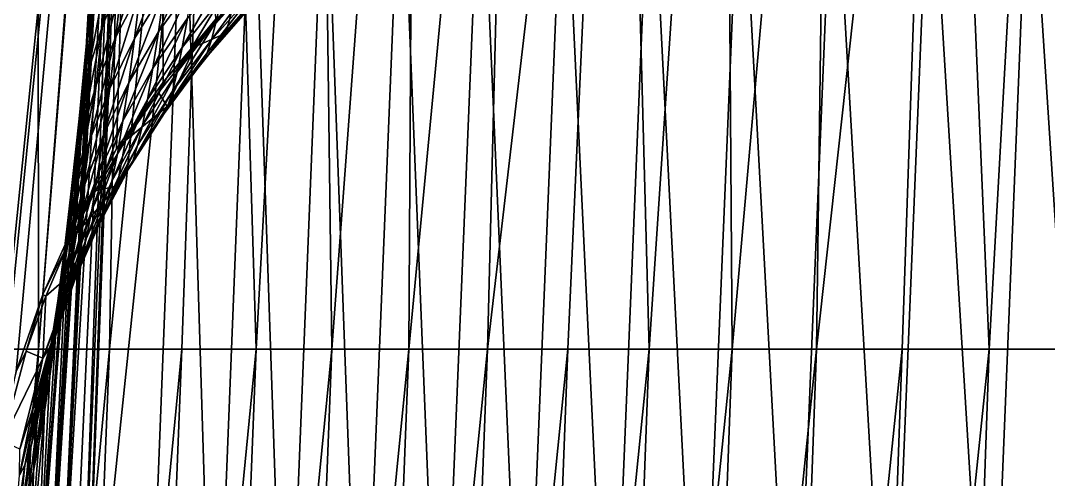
# Model space of a CAD drawing. Extents: x -53 to 3.8, y 0 to 88.2.
# Drawn here: x -42.74 to -38.114, y 62.887 to 64.955 of the extents above; entities that cross this region are included whole.
import ezdxf

# ---------------------------------------------------------------- set-up
doc = ezdxf.new("R2010")
doc.units = 0

msp = doc.modelspace()

# ---------------------------------------------------------------- linework, layer by layer
for points in [[(-42.131, 70.249), (-42.9009, 62.6519), (-46.131, 70.249)], [(-42.9009, 62.6519), (-42.131, 70.249), (-42.847, 63.0159)], [(-42.847, 63.0159), (-42.131, 70.249), (-42.76, 63.3727)], [(-42.76, 63.3727), (-42.131, 70.249), (-42.6406, 63.7202)], [(-42.6406, 63.7202), (-42.131, 70.249), (-42.4894, 64.0559)], [(-42.4894, 64.0559), (-42.131, 70.249), (-42.3082, 64.376)], [(-42.131, 70.249, 9.33625), (-42.4638, 61.4679, 10.4947), (-42.3044, 65.9926, 9.45638)], [(-42.4638, 61.4679, 10.4947), (-42.131, 70.249, 9.33625), (-42.0052, 65.8584, 10.4637)], [(-42.3082, 64.376), (-42.131, 70.249), (-42.0987, 64.6776)], [(-42.0987, 64.6776), (-42.131, 70.249), (-41.8622, 64.959)], [(-38.5981, 68.5692, 19.6518), (-39.0907, 68.5636, 19.287), (-39.1571, 63.4733, 20.2572)], [(-38.7715, 63.4733, 20.5463), (-38.5981, 68.5692, 19.6518), (-39.1571, 63.4733, 20.2572)], [(-38.38, 63.4733, 20.8274), (-38.5981, 68.5692, 19.6518), (-38.7715, 63.4733, 20.5463)], [(-38.38, 63.4733, 20.8274), (-38.0962, 68.5746, 20.0037), (-38.5981, 68.5692, 19.6518)], [(-37.9829, 63.4733, 21.1006), (-38.0962, 68.5746, 20.0037), (-38.38, 63.4733, 20.8274)], [(-41.8359, 68.5259, 16.844), (-42.2555, 68.519, 16.3968), (-42.3404, 63.4733, 17.321)], [(-42.0137, 63.4733, 17.6751), (-41.8359, 68.5259, 16.844), (-42.3404, 63.4733, 17.321)], [(-41.68, 63.4733, 18.0226), (-41.8359, 68.5259, 16.844), (-42.0137, 63.4733, 17.6751)], [(-41.68, 63.4733, 18.0226), (-41.4051, 68.5327, 17.2802), (-41.8359, 68.5259, 16.844)], [(-41.3394, 63.4733, 18.3633), (-41.4051, 68.5327, 17.2802), (-41.68, 63.4733, 18.0226)], [(-41.3394, 63.4733, 18.3633), (-40.9631, 68.5392, 17.7052), (-41.4051, 68.5327, 17.2802)], [(-40.9919, 63.4733, 18.6972), (-40.9631, 68.5392, 17.7052), (-41.3394, 63.4733, 18.3633)], [(-40.9919, 63.4733, 18.6972), (-40.5104, 68.5456, 18.1186), (-40.9631, 68.5392, 17.7052)], [(-40.6378, 63.4733, 19.0239), (-40.5104, 68.5456, 18.1186), (-40.9919, 63.4733, 18.6972)], [(-40.6378, 63.4733, 19.0239), (-40.0472, 68.5518, 18.5202), (-40.5104, 68.5456, 18.1186)], [(-40.2772, 63.4733, 19.3435), (-40.0472, 68.5518, 18.5202), (-40.6378, 63.4733, 19.0239)], [(-39.9101, 63.4733, 19.6556), (-40.0472, 68.5518, 18.5202), (-40.2772, 63.4733, 19.3435)], [(-39.5739, 68.5578, 18.9098), (-40.0472, 68.5518, 18.5202), (-39.9101, 63.4733, 19.6556)], [(-39.5367, 63.4733, 19.9602), (-39.5739, 68.5578, 18.9098), (-39.9101, 63.4733, 19.6556)], [(-39.0907, 68.5636, 19.287), (-39.5739, 68.5578, 18.9098), (-39.5367, 63.4733, 19.9602)], [(-39.1571, 63.4733, 20.2572), (-39.0907, 68.5636, 19.287), (-39.5367, 63.4733, 19.9602)], [(-42.6634, 68.5119, 15.9389), (-43.0594, 68.5046, 15.4706), (-42.9722, 63.4733, 16.5935)], [(-42.6599, 63.4733, 16.9604), (-42.6634, 68.5119, 15.9389), (-42.9722, 63.4733, 16.5935)], [(-42.2555, 68.519, 16.3968), (-42.6634, 68.5119, 15.9389), (-42.6599, 63.4733, 16.9604)], [(-42.3404, 63.4733, 17.321), (-42.2555, 68.519, 16.3968), (-42.6599, 63.4733, 16.9604)], [(-42.3263, 65.9926, 8.65199), (-42.5073, 62.0479, 9.10688), (-42.5642, 62.0479, 7.96852)], [(-42.5642, 62.0479, 7.96852), (-42.3674, 65.8256, 7.49603), (-42.3263, 65.9926, 8.65199)], [(-42.465, 62.0479, 9.95356), (-42.5073, 62.0479, 9.10688), (-42.3263, 65.9926, 8.65199)], [(-42.3044, 65.9926, 9.45638), (-42.465, 62.0479, 9.95356), (-42.3263, 65.9926, 8.65199)], [(-42.4638, 61.4679, 10.4947), (-42.465, 62.0479, 9.95356), (-42.3044, 65.9926, 9.45638)], [(-42.0052, 65.8584, 10.4637), (-42.1758, 61.4679, 11.0555), (-42.4638, 61.4679, 10.4947)], [(-41.87, 61.4679, 11.6069), (-42.1758, 61.4679, 11.0555), (-42.0052, 65.8584, 10.4637)], [(-41.6958, 65.8584, 11.0024), (-41.87, 61.4679, 11.6069), (-42.0052, 65.8584, 10.4637)], [(-41.87, 61.4679, 11.6069), (-41.6958, 65.8584, 11.0024), (-41.5467, 61.4679, 12.1483)], [(-41.5467, 61.4679, 12.1483), (-41.6958, 65.8584, 11.0024), (-41.3696, 65.8584, 11.5313)], [(-41.5467, 61.4679, 12.1483), (-41.3696, 65.8584, 11.5313), (-41.2064, 61.4679, 12.6794)], [(-41.2064, 61.4679, 12.6794), (-41.3696, 65.8584, 11.5313), (-41.027, 65.8584, 12.0497)], [(-41.2064, 61.4679, 12.6794), (-41.027, 65.8584, 12.0497), (-40.8494, 61.4679, 13.1994)], [(-40.8494, 61.4679, 13.1994), (-41.027, 65.8584, 12.0497), (-40.6684, 65.8584, 12.5572)], [(-40.6684, 65.8584, 12.5572), (-40.4761, 61.4679, 13.708), (-40.8494, 61.4679, 13.1994)], [(-40.2942, 65.8584, 13.0534), (-40.4761, 61.4679, 13.708), (-40.6684, 65.8584, 12.5572)], [(-40.2942, 65.8584, 13.0534), (-40.0868, 61.4679, 14.2047), (-40.4761, 61.4679, 13.708)], [(-39.9046, 65.8584, 13.5377), (-40.0868, 61.4679, 14.2047), (-40.2942, 65.8584, 13.0534)], [(-40.0868, 61.4679, 14.2047), (-39.9046, 65.8584, 13.5377), (-39.6821, 61.4679, 14.6889)], [(-39.6821, 61.4679, 14.6889), (-39.9046, 65.8584, 13.5377), (-39.5001, 65.8584, 14.0096)], [(-39.6821, 61.4679, 14.6889), (-39.5001, 65.8584, 14.0096), (-39.2622, 61.4679, 15.1601)], [(-39.2622, 61.4679, 15.1601), (-39.5001, 65.8584, 14.0096), (-39.0811, 65.8584, 14.4688)], [(-39.2622, 61.4679, 15.1601), (-39.0811, 65.8584, 14.4688), (-38.8276, 61.4679, 15.6178)], [(-38.8276, 61.4679, 15.6178), (-39.0811, 65.8584, 14.4688), (-38.648, 65.8584, 14.9147)], [(-38.648, 65.8584, 14.9147), (-38.3786, 61.4679, 16.0615), (-38.8276, 61.4679, 15.6178)], [(-38.2011, 65.8584, 15.3468), (-38.3786, 61.4679, 16.0615), (-38.648, 65.8584, 14.9147)], [(-38.2011, 65.8584, 15.3468), (-37.9156, 61.4679, 16.4907), (-38.3786, 61.4679, 16.0615)], [(-37.7407, 65.8584, 15.7647), (-37.9156, 61.4679, 16.4907), (-38.2011, 65.8584, 15.3468)], [(-42.3893, 65.5198, 7.33922), (-42.3674, 65.8256, 7.49603), (-42.5642, 62.0479, 7.96852)], [(-42.4119, 65.2244, 7.16423), (-42.3893, 65.5198, 7.33922), (-42.5642, 62.0479, 7.96852)], [(-42.3709, 64.9329, 5.76491), (-42.2555, 65.4115, 5.79417), (-42.3421, 65.2248, 6.02609)], [(-42.2832, 65.1361, 5.5494), (-42.2555, 65.4115, 5.79417), (-42.3709, 64.9329, 5.76491)], [(-42.4455, 64.8376, 6.49877), (-42.3762, 65.3639, 6.51269), (-42.4148, 65.187, 6.76563)], [(-42.4056, 65.0331, 6.26143), (-42.3762, 65.3639, 6.51269), (-42.4455, 64.8376, 6.49877)], [(-42.3111, 64.8814, 5.2824), (-42.173, 65.3329, 5.33825), (-42.2832, 65.1361, 5.5494)], [(-42.1999, 65.0928, 5.08844), (-42.173, 65.3329, 5.33825), (-42.3111, 64.8814, 5.2824)], [(-42.2268, 64.8735, 4.81913), (-42.067, 65.296, 4.8995), (-42.1999, 65.0928, 5.08844)], [(-42.0931, 65.0895, 4.64785), (-42.067, 65.296, 4.8995), (-42.2268, 64.8735, 4.81913)], [(-42.1188, 64.9035, 4.37914), (-41.9387, 65.2957, 4.4819), (-42.0931, 65.0895, 4.64785)], [(-41.9639, 65.1206, 4.23105), (-41.9387, 65.2957, 4.4819), (-42.1188, 64.9035, 4.37914)], [(-41.8599, 64.9507, 3.30826), (-41.6399, 65.2686, 3.47528), (-41.8374, 65.0552, 3.57983)], [(-41.8599, 64.9507, 3.30826), (-41.6623, 65.17, 3.2221), (-41.6399, 65.2686, 3.47528)], [(-42.5642, 62.0479, 7.96852), (-42.435, 64.9405, 6.97149), (-42.4119, 65.2244, 7.16423)], [(-42.4356, 64.7243, 5.98345), (-42.3421, 65.2248, 6.02609), (-42.4056, 65.0331, 6.26143)], [(-42.3709, 64.9329, 5.76491), (-42.3421, 65.2248, 6.02609), (-42.4356, 64.7243, 5.98345)], [(-42.435, 64.9405, 6.97149), (-42.4148, 65.187, 6.76563), (-42.4119, 65.2244, 7.16423)], [(-41.5204, 65.2003, 2.12644), (-41.8167, 64.8986, 2.14033), (-41.7795, 65.0309, 0.31287)], [(-41.7198, 65.0005, 2.41537), (-41.8167, 64.8986, 2.14033), (-41.5204, 65.2003, 2.12644)], [(-42.4455, 64.8376, 6.49877), (-42.4148, 65.187, 6.76563), (-42.435, 64.9405, 6.97149)], [(-41.8139, 65.1807, 3.8404), (-42.0124, 64.833, 3.68628), (-41.8374, 65.0552, 3.57983)], [(-42.0124, 64.833, 3.68628), (-41.8139, 65.1807, 3.8404), (-41.9886, 64.966, 3.96532)], [(-41.8809, 64.8682, 3.02731), (-41.6623, 65.17, 3.2221), (-41.8599, 64.9507, 3.30826)], [(-41.6623, 65.17, 3.2221), (-41.8809, 64.8682, 3.02731), (-41.6832, 65.0919, 2.96)], [(-42.3999, 64.663, 5.4802), (-42.2832, 65.1361, 5.5494), (-42.3709, 64.9329, 5.76491)], [(-42.3111, 64.8814, 5.2824), (-42.2832, 65.1361, 5.5494), (-42.3999, 64.663, 5.4802)], [(-42.1441, 64.7396, 4.09472), (-41.9639, 65.1206, 4.23105), (-42.1188, 64.9035, 4.37914)], [(-41.9886, 64.966, 3.96532), (-41.9639, 65.1206, 4.23105), (-42.1441, 64.7396, 4.09472)], [(-42.3389, 64.6488, 4.99477), (-42.1999, 65.0928, 5.08844), (-42.3111, 64.8814, 5.2824)], [(-42.2268, 64.8735, 4.81913), (-42.1999, 65.0928, 5.08844), (-42.3389, 64.6488, 4.99477)], [(-42.2533, 64.6763, 4.53178), (-42.0931, 65.0895, 4.64785), (-42.2268, 64.8735, 4.81913)], [(-42.1188, 64.9035, 4.37914), (-42.0931, 65.0895, 4.64785), (-42.2533, 64.6763, 4.53178)], [(-41.8374, 65.0552, 3.57983), (-42.0124, 64.833, 3.68628), (-42.0352, 64.7227, 3.39569)], [(-42.0352, 64.7227, 3.39569), (-41.8599, 64.9507, 3.30826), (-41.8374, 65.0552, 3.57983)], [(-41.6832, 65.0919, 2.96), (-41.9003, 64.8087, 2.73864), (-41.7025, 65.0352, 2.6905)], [(-41.8809, 64.8682, 3.02731), (-41.9003, 64.8087, 2.73864), (-41.6832, 65.0919, 2.96)], [(-42.477, 64.5116, 6.20374), (-42.4056, 65.0331, 6.26143), (-42.4455, 64.8376, 6.49877)], [(-42.4356, 64.7243, 5.98345), (-42.4056, 65.0331, 6.26143), (-42.477, 64.5116, 6.20374)], [(-41.9558, 64.836, 0.32109), (-41.8622, 64.959), (-41.7795, 65.0309, 0.31287)], [(-41.7795, 65.0309, 0.31287), (-41.8167, 64.8986, 2.14033), (-41.9558, 64.836, 0.32109)], [(-41.7025, 65.0352, 2.6905), (-41.9177, 64.7727, 2.44413), (-41.7198, 65.0005, 2.41537)], [(-41.9003, 64.8087, 2.73864), (-41.9177, 64.7727, 2.44413), (-41.7025, 65.0352, 2.6905)], [(-42.1685, 64.5989, 3.79632), (-41.9886, 64.966, 3.96532), (-42.1441, 64.7396, 4.09472)], [(-42.0124, 64.833, 3.68628), (-41.9886, 64.966, 3.96532), (-42.1685, 64.5989, 3.79632)], [(-42.0987, 64.6776), (-41.8622, 64.959), (-41.9558, 64.836, 0.32109)], [(-41.9177, 64.7727, 2.44413), (-41.8167, 64.8986, 2.14033), (-41.7198, 65.0005, 2.41537)], [(-42.621, 62.0479, 6.83016), (-42.435, 64.9405, 6.97149), (-42.5642, 62.0479, 7.96852)], [(-42.621, 62.0479, 6.83016), (-42.4588, 64.6693, 6.76157), (-42.435, 64.9405, 6.97149)], [(-42.4659, 64.4391, 5.68066), (-42.3709, 64.9329, 5.76491), (-42.4356, 64.7243, 5.98345)], [(-42.3999, 64.663, 5.4802), (-42.3709, 64.9329, 5.76491), (-42.4659, 64.4391, 5.68066)], [(-42.4588, 64.6693, 6.76157), (-42.4455, 64.8376, 6.49877), (-42.435, 64.9405, 6.97149)], [(-42.0566, 64.6358, 3.0953), (-41.8599, 64.9507, 3.30826), (-42.0352, 64.7227, 3.39569)], [(-42.0566, 64.6358, 3.0953), (-41.8809, 64.8682, 3.02731), (-41.8599, 64.9507, 3.30826)], [(-42.4289, 64.417, 5.17374), (-42.3111, 64.8814, 5.2824), (-42.3999, 64.663, 5.4802)], [(-42.3389, 64.6488, 4.99477), (-42.3111, 64.8814, 5.2824), (-42.4289, 64.417, 5.17374)], [(-42.3665, 64.4401, 4.68813), (-42.2268, 64.8735, 4.81913), (-42.3389, 64.6488, 4.99477)], [(-42.2533, 64.6763, 4.53178), (-42.2268, 64.8735, 4.81913), (-42.3665, 64.4401, 4.68813)], [(-42.2794, 64.5027, 4.2279), (-42.1188, 64.9035, 4.37914), (-42.2533, 64.6763, 4.53178)], [(-42.1441, 64.7396, 4.09472), (-42.1188, 64.9035, 4.37914), (-42.2794, 64.5027, 4.2279)], [(-41.8167, 64.8986, 2.14033), (-42.0796, 64.5671, 2.15266), (-41.9558, 64.836, 0.32109)], [(-41.9177, 64.7727, 2.44413), (-42.0796, 64.5671, 2.15266), (-41.8167, 64.8986, 2.14033)], [(-42.0762, 64.5734, 2.78687), (-41.8809, 64.8682, 3.02731), (-42.0566, 64.6358, 3.0953)], [(-41.8809, 64.8682, 3.02731), (-42.0762, 64.5734, 2.78687), (-41.9003, 64.8087, 2.73864)], [(-42.4831, 64.4116, 6.53537), (-42.4455, 64.8376, 6.49877), (-42.4588, 64.6693, 6.76157)], [(-42.477, 64.5116, 6.20374), (-42.4455, 64.8376, 6.49877), (-42.4831, 64.4116, 6.53537)], [(-42.0124, 64.833, 3.68628), (-42.1918, 64.4824, 3.48581), (-42.0352, 64.7227, 3.39569)], [(-42.1918, 64.4824, 3.48581), (-42.0124, 64.833, 3.68628), (-42.1685, 64.5989, 3.79632)], [(-42.119, 64.6299, 0.32871), (-42.0987, 64.6776), (-41.9558, 64.836, 0.32109)], [(-41.9558, 64.836, 0.32109), (-42.0796, 64.5671, 2.15266), (-42.119, 64.6299, 0.32871)], [(-41.9003, 64.8087, 2.73864), (-42.0939, 64.5362, 2.47241), (-41.9177, 64.7727, 2.44413)], [(-42.0762, 64.5734, 2.78687), (-42.0939, 64.5362, 2.47241), (-41.9003, 64.8087, 2.73864)], [(-42.0939, 64.5362, 2.47241), (-42.0796, 64.5671, 2.15266), (-41.9177, 64.7727, 2.44413)], [(-42.3046, 64.3541, 3.90933), (-42.1441, 64.7396, 4.09472), (-42.2794, 64.5027, 4.2279)], [(-42.1685, 64.5989, 3.79632), (-42.1441, 64.7396, 4.09472), (-42.3046, 64.3541, 3.90933)], [(-42.5089, 64.2108, 5.88258), (-42.4356, 64.7243, 5.98345), (-42.477, 64.5116, 6.20374)], [(-42.4659, 64.4391, 5.68066), (-42.4356, 64.7243, 5.98345), (-42.5089, 64.2108, 5.88258)], [(-42.0352, 64.7227, 3.39569), (-42.1918, 64.4824, 3.48581), (-42.2137, 64.3911, 3.16506)], [(-42.2137, 64.3911, 3.16506), (-42.0566, 64.6358, 3.0953), (-42.0352, 64.7227, 3.39569)], [(-42.4831, 64.4116, 6.53537), (-42.4588, 64.6693, 6.76157), (-42.621, 62.0479, 6.83016)], [(-42.4964, 64.1793, 5.35495), (-42.3999, 64.663, 5.4802), (-42.4659, 64.4391, 5.68066)], [(-42.4289, 64.417, 5.17374), (-42.3999, 64.663, 5.4802), (-42.4964, 64.1793, 5.35495)], [(-42.4578, 64.1964, 4.84725), (-42.3389, 64.6488, 4.99477), (-42.4289, 64.417, 5.17374)], [(-42.3665, 64.4401, 4.68813), (-42.3389, 64.6488, 4.99477), (-42.4578, 64.1964, 4.84725)], [(-42.3936, 64.2566, 4.3641), (-42.2533, 64.6763, 4.53178), (-42.3665, 64.4401, 4.68813)], [(-42.2794, 64.5027, 4.2279), (-42.2533, 64.6763, 4.53178), (-42.3936, 64.2566, 4.3641)], [(-42.3082, 64.376), (-42.0987, 64.6776), (-42.119, 64.6299, 0.32871)], [(-42.2339, 64.3258, 2.83599), (-42.0566, 64.6358, 3.0953), (-42.2137, 64.3911, 3.16506)], [(-42.2339, 64.3258, 2.83599), (-42.0762, 64.5734, 2.78687), (-42.0566, 64.6358, 3.0953)], [(-42.3288, 64.2313, 3.5781), (-42.1685, 64.5989, 3.79632), (-42.3046, 64.3541, 3.90933)], [(-42.1918, 64.4824, 3.48581), (-42.1685, 64.5989, 3.79632), (-42.3288, 64.2313, 3.5781)], [(-42.2684, 64.4136, 0.33568), (-42.3082, 64.376), (-42.119, 64.6299, 0.32871)], [(-42.119, 64.6299, 0.32871), (-42.0796, 64.5671, 2.15266), (-42.2684, 64.4136, 0.33568)], [(-42.2684, 64.4136, 0.33568), (-42.0796, 64.5671, 2.15266), (-42.306, 64.2097, 2.16327)], [(-42.306, 64.2097, 2.16327), (-42.0796, 64.5671, 2.15266), (-42.2521, 64.2873, 2.50072)], [(-42.2521, 64.2873, 2.50072), (-42.0762, 64.5734, 2.78687), (-42.2339, 64.3258, 2.83599)], [(-42.0939, 64.5362, 2.47241), (-42.0762, 64.5734, 2.78687), (-42.2521, 64.2873, 2.50072)], [(-42.2521, 64.2873, 2.50072), (-42.0796, 64.5671, 2.15266), (-42.0939, 64.5362, 2.47241)], [(-42.5089, 64.2108, 5.88258), (-42.477, 64.5116, 6.20374), (-42.5078, 64.1682, 6.29377)], [(-42.5078, 64.1682, 6.29377), (-42.477, 64.5116, 6.20374), (-42.4831, 64.4116, 6.53537)], [(-42.4199, 64.0998, 4.0247), (-42.2794, 64.5027, 4.2279), (-42.3936, 64.2566, 4.3641)], [(-42.3046, 64.3541, 3.90933), (-42.2794, 64.5027, 4.2279), (-42.4199, 64.0998, 4.0247)], [(-42.1918, 64.4824, 3.48581), (-42.3515, 64.1353, 3.23622), (-42.2137, 64.3911, 3.16506)], [(-42.3515, 64.1353, 3.23622), (-42.1918, 64.4824, 3.48581), (-42.3288, 64.2313, 3.5781)], [(-42.5078, 64.1682, 6.29377), (-42.4831, 64.4116, 6.53537), (-42.621, 62.0479, 6.83016)], [(-42.541, 63.9371, 5.53734), (-42.4659, 64.4391, 5.68066), (-42.5089, 64.2108, 5.88258)], [(-42.4964, 64.1793, 5.35495), (-42.4659, 64.4391, 5.68066), (-42.541, 63.9371, 5.53734)], [(-42.5268, 63.9466, 5.00822), (-42.4289, 64.417, 5.17374), (-42.4964, 64.1793, 5.35495)], [(-42.4578, 64.1964, 4.84725), (-42.4289, 64.417, 5.17374), (-42.5268, 63.9466, 5.00822)], [(-42.4862, 64.0028, 4.50254), (-42.3665, 64.4401, 4.68813), (-42.4578, 64.1964, 4.84725)], [(-42.3936, 64.2566, 4.3641), (-42.3665, 64.4401, 4.68813), (-42.4862, 64.0028, 4.50254)], [(-42.4033, 64.188, 0.34197), (-42.3082, 64.376), (-42.2684, 64.4136, 0.33568)], [(-42.306, 64.2097, 2.16327), (-42.4033, 64.188, 0.34197), (-42.2684, 64.4136, 0.33568)], [(-42.4033, 64.188, 0.34197), (-42.4894, 64.0559), (-42.3082, 64.376)], [(-42.2137, 64.3911, 3.16506), (-42.3515, 64.1353, 3.23622), (-42.3724, 64.0671, 2.88573)], [(-42.3724, 64.0671, 2.88573), (-42.2339, 64.3258, 2.83599), (-42.2137, 64.3911, 3.16506)], [(-42.4451, 63.9705, 3.67208), (-42.3046, 64.3541, 3.90933), (-42.4199, 64.0998, 4.0247)], [(-42.3288, 64.2313, 3.5781), (-42.3046, 64.3541, 3.90933), (-42.4451, 63.9705, 3.67208)], [(-42.3913, 64.0274, 2.52888), (-42.2339, 64.3258, 2.83599), (-42.3724, 64.0671, 2.88573)], [(-42.3913, 64.0274, 2.52888), (-42.2521, 64.2873, 2.50072), (-42.2339, 64.3258, 2.83599)], [(-42.306, 64.2097, 2.16327), (-42.2521, 64.2873, 2.50072), (-42.3913, 64.0274, 2.52888)], [(-42.5138, 63.8376, 4.14175), (-42.3936, 64.2566, 4.3641), (-42.4862, 64.0028, 4.50254)], [(-42.4199, 64.0998, 4.0247), (-42.3936, 64.2566, 4.3641), (-42.5138, 63.8376, 4.14175)], [(-42.4689, 63.8698, 3.30839), (-42.3288, 64.2313, 3.5781), (-42.4451, 63.9705, 3.67208)], [(-42.3515, 64.1353, 3.23622), (-42.3288, 64.2313, 3.5781), (-42.4689, 63.8698, 3.30839)], [(-42.5731, 63.6922, 5.17008), (-42.4964, 64.1793, 5.35495), (-42.541, 63.9371, 5.53734)], [(-42.5268, 63.9466, 5.00822), (-42.4964, 64.1793, 5.35495), (-42.5731, 63.6922, 5.17008)], [(-42.5567, 63.7427, 4.6424), (-42.4578, 64.1964, 4.84725), (-42.5268, 63.9466, 5.00822)], [(-42.4862, 64.0028, 4.50254), (-42.4578, 64.1964, 4.84725), (-42.5567, 63.7427, 4.6424)], [(-42.541, 63.9371, 5.53734), (-42.5089, 64.2108, 5.88258), (-42.5328, 63.9397, 6.03767)], [(-42.5328, 63.9397, 6.03767), (-42.5089, 64.2108, 5.88258), (-42.5078, 64.1682, 6.29377)], [(-42.523, 63.954, 0.34756), (-42.4033, 64.188, 0.34197), (-42.306, 64.2097, 2.16327)], [(-42.4935, 63.8304, 2.17206), (-42.523, 63.954, 0.34756), (-42.306, 64.2097, 2.16327)], [(-42.523, 63.954, 0.34756), (-42.4894, 64.0559), (-42.4033, 64.188, 0.34197)], [(-42.4935, 63.8304, 2.17206), (-42.306, 64.2097, 2.16327), (-42.3913, 64.0274, 2.52888)], [(-42.621, 62.0479, 6.83016), (-42.5328, 63.9397, 6.03767), (-42.5078, 64.1682, 6.29377)], [(-42.3515, 64.1353, 3.23622), (-42.4908, 63.7987, 2.93582), (-42.3724, 64.0671, 2.88573)], [(-42.4908, 63.7987, 2.93582), (-42.3515, 64.1353, 3.23622), (-42.4689, 63.8698, 3.30839)], [(-42.5403, 63.7017, 3.76719), (-42.4199, 64.0998, 4.0247), (-42.5138, 63.8376, 4.14175)], [(-42.4451, 63.9705, 3.67208), (-42.4199, 64.0998, 4.0247), (-42.5403, 63.7017, 3.76719)], [(-42.523, 63.954, 0.34756), (-42.6406, 63.7202), (-42.4894, 64.0559)], [(-42.3724, 64.0671, 2.88573), (-42.4908, 63.7987, 2.93582), (-42.5107, 63.7577, 2.55676)], [(-42.5107, 63.7577, 2.55676), (-42.3913, 64.0274, 2.52888), (-42.3724, 64.0671, 2.88573)], [(-42.586, 63.569, 4.25981), (-42.4862, 64.0028, 4.50254), (-42.5567, 63.7427, 4.6424)], [(-42.5138, 63.8376, 4.14175), (-42.4862, 64.0028, 4.50254), (-42.586, 63.569, 4.25981)], [(-42.4935, 63.8304, 2.17206), (-42.3913, 64.0274, 2.52888), (-42.5107, 63.7577, 2.55676)], [(-42.6779, 62.0479, 5.6918), (-42.5328, 63.9397, 6.03767), (-42.621, 62.0479, 6.83016)], [(-42.6779, 62.0479, 5.6918), (-42.558, 63.7271, 5.76796), (-42.5328, 63.9397, 6.03767)], [(-42.627, 63.7126, 0.35241), (-42.6406, 63.7202), (-42.523, 63.954, 0.34756)], [(-42.627, 63.7126, 0.35241), (-42.523, 63.954, 0.34756), (-42.4935, 63.8304, 2.17206)], [(-42.6049, 63.4779, 4.78288), (-42.5268, 63.9466, 5.00822), (-42.5731, 63.6922, 5.17008)], [(-42.5567, 63.7427, 4.6424), (-42.5268, 63.9466, 5.00822), (-42.6049, 63.4779, 4.78288)], [(-42.5654, 63.5962, 3.38116), (-42.4451, 63.9705, 3.67208), (-42.5403, 63.7017, 3.76719)], [(-42.4689, 63.8698, 3.30839), (-42.4451, 63.9705, 3.67208), (-42.5654, 63.5962, 3.38116)], [(-42.558, 63.7271, 5.76796), (-42.541, 63.9371, 5.53734), (-42.5328, 63.9397, 6.03767)], [(-42.5831, 63.531, 5.48551), (-42.541, 63.9371, 5.53734), (-42.558, 63.7271, 5.76796)], [(-42.5731, 63.6922, 5.17008), (-42.541, 63.9371, 5.53734), (-42.5831, 63.531, 5.48551)], [(-42.5887, 63.5221, 2.98598), (-42.4689, 63.8698, 3.30839), (-42.5654, 63.5962, 3.38116)], [(-42.4908, 63.7987, 2.93582), (-42.4689, 63.8698, 3.30839), (-42.5887, 63.5221, 2.98598)], [(-42.6398, 63.4334, 2.17892), (-42.627, 63.7126, 0.35241), (-42.4935, 63.8304, 2.17206)], [(-42.6398, 63.4334, 2.17892), (-42.4935, 63.8304, 2.17206), (-42.5107, 63.7577, 2.55676)], [(-42.6141, 63.4265, 3.86291), (-42.5138, 63.8376, 4.14175), (-42.586, 63.569, 4.25981)], [(-42.5403, 63.7017, 3.76719), (-42.5138, 63.8376, 4.14175), (-42.6141, 63.4265, 3.86291)], [(-42.5107, 63.7577, 2.55676), (-42.6097, 63.4798, 2.58419), (-42.6398, 63.4334, 2.17892)], [(-42.4908, 63.7987, 2.93582), (-42.6097, 63.4798, 2.58419), (-42.5107, 63.7577, 2.55676)], [(-42.6097, 63.4798, 2.58419), (-42.4908, 63.7987, 2.93582), (-42.5887, 63.5221, 2.98598)], [(-42.76, 63.3727), (-42.6406, 63.7202), (-42.715, 63.4648, 0.35651)], [(-42.715, 63.4648, 0.35651), (-42.6406, 63.7202), (-42.627, 63.7126, 0.35241)], [(-42.715, 63.4648, 0.35651), (-42.627, 63.7126, 0.35241), (-42.6398, 63.4334, 2.17892)], [(-42.5831, 63.531, 5.48551), (-42.558, 63.7271, 5.76796), (-42.6779, 62.0479, 5.6918)], [(-42.6359, 63.2956, 4.37821), (-42.5567, 63.7427, 4.6424), (-42.6049, 63.4779, 4.78288)], [(-42.586, 63.569, 4.25981), (-42.5567, 63.7427, 4.6424), (-42.6359, 63.2956, 4.37821)], [(-42.6407, 63.3161, 3.45413), (-42.5403, 63.7017, 3.76719), (-42.6141, 63.4265, 3.86291)], [(-42.5654, 63.5962, 3.38116), (-42.5403, 63.7017, 3.76719), (-42.6407, 63.3161, 3.45413)], [(-42.6082, 63.3522, 5.19123), (-42.5731, 63.6922, 5.17008), (-42.5831, 63.531, 5.48551)], [(-42.6049, 63.4779, 4.78288), (-42.5731, 63.6922, 5.17008), (-42.6082, 63.3522, 5.19123)], [(-42.6654, 63.2388, 3.03595), (-42.5654, 63.5962, 3.38116), (-42.6407, 63.3161, 3.45413)], [(-42.5887, 63.5221, 2.98598), (-42.5654, 63.5962, 3.38116), (-42.6654, 63.2388, 3.03595)], [(-42.6082, 63.3522, 5.19123), (-42.5831, 63.531, 5.48551), (-42.6779, 62.0479, 5.6918)], [(-42.6659, 63.1463, 3.95868), (-42.586, 63.569, 4.25981), (-42.6359, 63.2956, 4.37821)], [(-42.6141, 63.4265, 3.86291), (-42.586, 63.569, 4.25981), (-42.6659, 63.1463, 3.95868)], [(-42.6879, 63.1953, 2.61103), (-42.5887, 63.5221, 2.98598), (-42.6654, 63.2388, 3.03595)], [(-42.6097, 63.4798, 2.58419), (-42.5887, 63.5221, 2.98598), (-42.6879, 63.1953, 2.61103)], [(-42.6097, 63.4798, 2.58419), (-42.6879, 63.1953, 2.61103), (-42.6398, 63.4334, 2.17892)], [(-42.6577, 63.0493, 4.57107), (-42.6049, 63.4779, 4.78288), (-42.6331, 63.1915, 4.88604)], [(-42.6359, 63.2956, 4.37821), (-42.6049, 63.4779, 4.78288), (-42.6577, 63.0493, 4.57107)], [(-42.6331, 63.1915, 4.88604), (-42.6049, 63.4779, 4.78288), (-42.6082, 63.3522, 5.19123)], [(-43.2031, 57.703, 17.4922), (-42.8903, 57.703, 17.8687), (-42.6599, 63.4733, 16.9604)], [(-42.9722, 63.4733, 16.5935), (-43.2031, 57.703, 17.4922), (-42.6599, 63.4733, 16.9604)], [(-42.8903, 57.703, 17.8687), (-42.57, 57.703, 18.2388), (-42.3404, 63.4733, 17.321)], [(-42.6599, 63.4733, 16.9604), (-42.8903, 57.703, 17.8687), (-42.3404, 63.4733, 17.321)], [(-42.8213, 63.0588, 0.36148), (-42.715, 63.4648, 0.35651), (-42.6398, 63.4334, 2.17892)], [(-42.76, 63.3727), (-42.715, 63.4648, 0.35651), (-42.8213, 63.0588, 0.36148)], [(-42.8213, 63.0588, 0.36148), (-42.6398, 63.4334, 2.17892), (-42.7435, 63.0231, 2.18378)], [(-42.6398, 63.4334, 2.17892), (-42.6879, 63.1953, 2.61103), (-42.7435, 63.0231, 2.18378)], [(-42.57, 57.703, 18.2388), (-42.2422, 57.703, 18.6023), (-42.0137, 63.4733, 17.6751)], [(-42.3404, 63.4733, 17.321), (-42.57, 57.703, 18.2388), (-42.0137, 63.4733, 17.6751)], [(-42.2422, 57.703, 18.6023), (-41.9071, 57.703, 18.9591), (-41.68, 63.4733, 18.0226)], [(-42.0137, 63.4733, 17.6751), (-42.2422, 57.703, 18.6023), (-41.68, 63.4733, 18.0226)], [(-41.9071, 57.703, 18.9591), (-41.5648, 57.703, 19.3091), (-41.3394, 63.4733, 18.3633)], [(-41.68, 63.4733, 18.0226), (-41.9071, 57.703, 18.9591), (-41.3394, 63.4733, 18.3633)], [(-41.5648, 57.703, 19.3091), (-41.2154, 57.703, 19.652), (-40.9919, 63.4733, 18.6972)], [(-41.3394, 63.4733, 18.3633), (-41.5648, 57.703, 19.3091), (-40.9919, 63.4733, 18.6972)], [(-41.2154, 57.703, 19.652), (-40.859, 57.703, 19.9877), (-40.6378, 63.4733, 19.0239)], [(-40.9919, 63.4733, 18.6972), (-41.2154, 57.703, 19.652), (-40.6378, 63.4733, 19.0239)], [(-40.859, 57.703, 19.9877), (-40.4958, 57.703, 20.316), (-40.2772, 63.4733, 19.3435)], [(-40.6378, 63.4733, 19.0239), (-40.859, 57.703, 19.9877), (-40.2772, 63.4733, 19.3435)], [(-40.4958, 57.703, 20.316), (-40.1259, 57.703, 20.6368), (-39.9101, 63.4733, 19.6556)], [(-40.2772, 63.4733, 19.3435), (-40.4958, 57.703, 20.316), (-39.9101, 63.4733, 19.6556)], [(-40.1259, 57.703, 20.6368), (-39.7494, 57.703, 20.9499), (-39.5367, 63.4733, 19.9602)], [(-39.9101, 63.4733, 19.6556), (-40.1259, 57.703, 20.6368), (-39.5367, 63.4733, 19.9602)], [(-39.7494, 57.703, 20.9499), (-39.3665, 57.703, 21.2551), (-39.1571, 63.4733, 20.2572)], [(-39.5367, 63.4733, 19.9602), (-39.7494, 57.703, 20.9499), (-39.1571, 63.4733, 20.2572)], [(-39.3665, 57.703, 21.2551), (-38.9773, 57.703, 21.5523), (-38.7715, 63.4733, 20.5463)], [(-39.1571, 63.4733, 20.2572), (-39.3665, 57.703, 21.2551), (-38.7715, 63.4733, 20.5463)], [(-38.9773, 57.703, 21.5523), (-38.5819, 57.703, 21.8414), (-38.38, 63.4733, 20.8274)], [(-38.7715, 63.4733, 20.5463), (-38.9773, 57.703, 21.5523), (-38.38, 63.4733, 20.8274)], [(-38.5819, 57.703, 21.8414), (-38.1808, 57.703, 22.1224), (-37.9829, 63.4733, 21.1006)], [(-38.38, 63.4733, 20.8274), (-38.5819, 57.703, 21.8414), (-37.9829, 63.4733, 21.1006)], [(-38.1808, 57.703, 22.1224), (-37.7739, 57.703, 22.395), (-37.5804, 63.4733, 21.3656)], [(-37.9829, 63.4733, 21.1006), (-38.1808, 57.703, 22.1224), (-37.5804, 63.4733, 21.3656)], [(-42.6943, 63.0309, 3.52688), (-42.6141, 63.4265, 3.86291), (-42.6659, 63.1463, 3.95868)], [(-42.6407, 63.3161, 3.45413), (-42.6141, 63.4265, 3.86291), (-42.6943, 63.0309, 3.52688)], [(-42.6779, 62.0479, 5.6918), (-42.6331, 63.1915, 4.88604), (-42.6082, 63.3522, 5.19123)], [(-42.7208, 62.9506, 3.08543), (-42.6407, 63.3161, 3.45413), (-42.6943, 63.0309, 3.52688)], [(-42.6654, 63.2388, 3.03595), (-42.6407, 63.3161, 3.45413), (-42.7208, 62.9506, 3.08543)], [(-42.6816, 62.926, 4.24744), (-42.6359, 63.2956, 4.37821), (-42.6577, 63.0493, 4.57107)], [(-42.6659, 63.1463, 3.95868), (-42.6359, 63.2956, 4.37821), (-42.6816, 62.926, 4.24744)], [(-42.7449, 62.9057, 2.63713), (-42.6654, 63.2388, 3.03595), (-42.7208, 62.9506, 3.08543)], [(-42.6879, 63.1953, 2.61103), (-42.6654, 63.2388, 3.03595), (-42.7449, 62.9057, 2.63713)], [(-42.6879, 63.1953, 2.61103), (-42.7449, 62.9057, 2.63713), (-42.7435, 63.0231, 2.18378)], [(-42.7347, 62.0479, 4.55344), (-42.6331, 63.1915, 4.88604), (-42.6779, 62.0479, 5.6918)], [(-42.7347, 62.0479, 4.55344), (-42.6577, 63.0493, 4.57107), (-42.6331, 63.1915, 4.88604)], [(-42.7048, 62.8221, 3.91625), (-42.6659, 63.1463, 3.95868), (-42.6816, 62.926, 4.24744)], [(-42.6943, 63.0309, 3.52688), (-42.6659, 63.1463, 3.95868), (-42.7048, 62.8221, 3.91625)], [(-42.7482, 62.6738, 3.23561), (-42.6943, 63.0309, 3.52688), (-42.7271, 62.7379, 3.5786)], [(-42.7208, 62.9506, 3.08543), (-42.6943, 63.0309, 3.52688), (-42.7482, 62.6738, 3.23561)], [(-42.6816, 62.926, 4.24744), (-42.6577, 63.0493, 4.57107), (-42.7347, 62.0479, 4.55344)], [(-42.7271, 62.7379, 3.5786), (-42.6943, 63.0309, 3.52688), (-42.7048, 62.8221, 3.91625)], [(-42.7681, 62.63, 2.88848), (-42.7208, 62.9506, 3.08543), (-42.7482, 62.6738, 3.23561)], [(-42.7449, 62.9057, 2.63713), (-42.7208, 62.9506, 3.08543), (-42.7681, 62.63, 2.88848)], [(-42.7048, 62.8221, 3.91625), (-42.6816, 62.926, 4.24744), (-42.7347, 62.0479, 4.55344)]]:
    msp.add_3dface(points)

doc.saveas('drawing.dxf')
